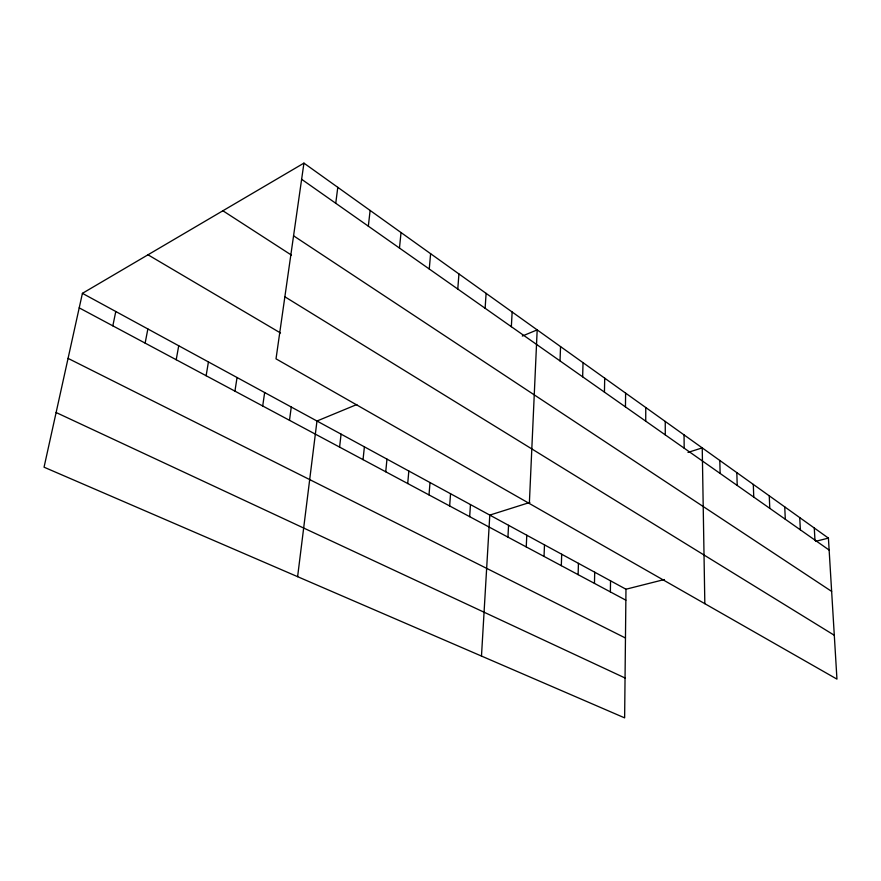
<?xml version="1.0" encoding="UTF-8"?>
<svg xmlns="http://www.w3.org/2000/svg" width="881" height="881" viewBox="0 0 881 881"><rect width="100%" height="100%" fill="white"/><g stroke="black" fill="none" stroke-linecap="round" stroke-linejoin="round"><path stroke-width="1.32" d="M645.718 421.151L645.773 407.529M625.455 406.901L625.609 393.113M82.418 293.34L625.973 589.224L624.629 717.872L44.05 467.194L82.418 293.34L303.934 163.128L828.415 538.115L836.95 679.119L276.017 358.842L303.934 163.128M610.368 591.9L610.544 580.832M604.443 392.133L604.707 378.169M594.466 583.398L594.708 572.21M582.649 376.815L583.035 362.675M578.123 574.654L578.432 563.344M561.318 565.668L561.693 554.237M560.03 360.924L560.547 346.585M544.029 556.429L544.491 544.865M526.254 546.925L526.783 535.23M529.349 503.492L537.179 329.89L522.301 336.046M507.941 537.135L508.557 525.318M511.343 326.708L512.158 311.995M481.478 656.07L489.792 515.099L529.844 502.434M469.672 516.662L470.465 504.582M485.123 308.273L486.103 293.362M449.651 505.958L450.554 493.734M457.779 289.056L458.935 273.947M429.014 494.924L430.016 482.557M429.256 269.013L430.611 253.695M407.716 483.537L408.828 471.027M385.735 471.787L386.968 459.122M399.467 248.068L401.031 232.551M363.038 459.64L364.393 446.843M339.592 447.096L341.079 434.146M368.335 226.186L370.119 210.449M297.613 576.681L316.973 421.019L356.838 404.522M335.749 203.291L337.786 187.334M289.486 420.314L291.27 407.033M262.703 405.987L264.652 392.541M234.93 391.131L237.055 377.52M206.121 375.724L208.434 361.937M176.211 359.734L178.722 345.77M145.134 343.116L147.865 328.965M112.834 325.838L115.785 311.511M687.973 452.405L702.234 447.889L704.833 603.683M625.973 589.224L664.384 579.522M815.553 541.352L828.415 538.115M56.12 412.517L625.036 677.996M68.068 358.38L625.455 637.998M79.213 307.865L625.851 600.181M147.986 254.796L280.521 332.996M284.871 296.787L834.296 635.267M222.882 210.768L291.446 255.116M293.571 235.811L831.642 591.404M301.632 179.295L829.131 550.063M814.286 528.016L814.958 540.108M799.739 517.61L800.355 529.844M784.74 506.883L785.301 519.261M769.267 495.827L769.774 508.337M753.31 484.407L753.751 497.082M736.835 472.634L737.199 485.453M719.81 460.466L720.118 473.438M684.052 434.895L684.185 448.187M665.243 421.448L665.287 434.906"/></g></svg>
